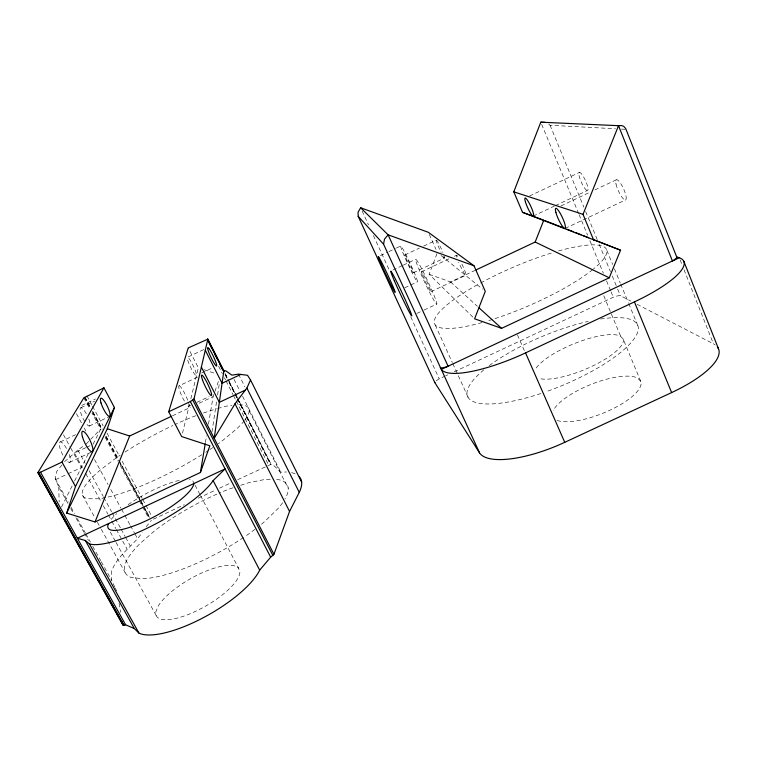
<?xml version="1.0" encoding="UTF-8"?>
<svg xmlns="http://www.w3.org/2000/svg" width="757" height="757" viewBox="0 0 757 757"><rect width="100%" height="100%" fill="white"/><g stroke="black" fill="none" stroke-linecap="round" stroke-linejoin="round"><path stroke-width="0.57" stroke-dasharray="3.79 2.84" d="M114.78 587.053L111.525 580.136L111.724 570.892C117.609 554.796 133.185 546.052 142.307 532.445M211.96 431.916L216.71 400.708M217.59 394.936L219.53 382.219M205.412 442.618L206.557 435.729M208.478 424.232L213.086 396.659L214.591 392.381M67.912 503.396L58.762 486.921L55.157 478.575L56.68 471.497L62.405 464.391M182.503 433.146L189.458 404.493M190.849 398.769L198.362 367.826L188.209 347.936M214.96 391.312L218.707 380.629M472.917 317.155L429.153 274.299L436.978 253.642M61.506 507.105L74.072 482.077M74.593 481.026L88.815 452.705M93.045 444.274L100.662 429.096L91.985 412.962M146.177 526.711L151.428 520.371M86.08 444.085L100.662 429.096M64.563 461.723L77.876 450.037L84.254 445.409M380.411 255.629L387.858 252.1M388.928 251.598L395.315 248.57M396.375 248.069L400.633 246.053M81.737 405.459L95.514 398.948M203.661 349.602L187.405 357.285A10.163 1.505 64.3 0 1 187.859 357.342L188.588 358.004A10.163 1.505 64.3 0 1 195.798 372.056L196.271 373.731A10.163 1.505 64.3 0 1 192.505 370.911A10.163 1.505 64.3 0 1 187.244 357.862M80.904 407.701L94.71 401.172M404.863 254.986L419.492 248.069M423.674 246.091L436.212 240.158A9.907 0.88 65.1 0 0 441.132 252.488M529.559 196.025L579.55 172.378M392.874 270.06L402.26 265.631M403.301 265.139L415.811 259.225M413.294 272.794L444.671 257.976M533.174 216.124L554.389 206.103M555.458 205.601L587.281 190.575A9.945 2.233 65.5 0 0 583.704 177.1A9.945 2.233 65.5 0 0 579.332 176.76A9.945 2.233 65.5 0 0 587.281 190.575M89.326 426.04L109.519 416.501M201.665 373.002L212.348 367.959M60.323 441.899L75.643 434.669M184.396 401.04A11.327 1.864 64.5 0 1 179.163 385.758L197.709 377.014M421.507 271.801L450.141 258.279M454.38 256.273L456.499 255.27M560.946 205.951L590.668 191.918M594.907 189.912L616.141 179.892M404.74 287.783L417.533 281.746M85.815 447.68L74.451 453.036L82.381 467.514M86.847 447.198L89.951 445.731M429.153 274.299L450.547 281.935L474.876 270.467M430.922 291.691L465.962 275.17M565.195 228.377L625.765 199.82M69.512 462.404L92.013 451.787M188.597 406.254L190.66 405.288M196.839 402.374L209.197 396.545M172.435 415.83L190.622 407.247M199.176 403.216L213.086 396.659M55.611 479.626L66.957 474.279M67.988 473.797L81.396 467.476L70.77 448.068M416.842 313.445L423.068 310.512M424.109 310.02L436.562 304.153A24.82 1.628 64.9 0 0 423.229 271.791A24.82 1.628 64.9 0 0 418.914 269.18A24.82 1.628 64.9 0 0 436.562 304.153M436.183 380.894A7.882 2.12 -24.4 0 1 439.24 378.841L444.577 376.343M445.646 375.841L447.784 374.838M454.191 371.829L613.302 297.227A8.119 2.091 -22 0 1 620.362 295.646L630.818 301.059M153.349 519.217L184.32 504.701M198.202 498.191L215.291 490.186M219.558 488.18L231.311 482.673M237.717 479.673L270.552 464.533L273.362 465.139L280.819 472.15L286.525 471.99M195.883 415.716L192.638 416.889A93.754 20.43 -27.8 0 0 174.971 424.554M203.463 412.972L216.54 408.78M233.099 487.763L229.854 488.823A92.165 26.609 -28.5 0 0 219.066 493.167M240.669 485.294L248.126 482.862L264.07 479.616L271.763 479.465M217.666 408.487L226.665 406.093L232.002 405.478M548.73 124.12L550.055 125.246L615.498 128.775M621.336 129.097L626.011 129.343M203.917 369.69L215.026 373.419M637.091 304.305L713.435 343.82A75.7 24.451 -20.9 0 1 715.128 344.842M441.009 255.478L482.569 289.165M450.547 281.935L477.374 306.32M557.038 420.372A47.454 15.604 -21.8 0 0 609.754 410.285A47.454 15.604 -21.8 0 0 640.753 381.377L623.058 338.824L620.229 336.061A47.89 13.976 -22.3 0 0 575.273 343.214A47.89 13.976 -22.3 0 0 535.171 369.671M640.753 381.377L637.773 378.207A47.454 15.604 -21.8 0 0 592.58 383.78A47.454 15.604 -21.8 0 0 553.159 410.767M70.779 508.553L73.637 513.7M75.927 517.816L83.932 532.237M84.5 533.269L88.503 540.479M55.157 478.575L68.253 502.175M71.101 507.304L74.517 513.454M77.365 518.583L85.333 532.947M85.901 533.978L90.462 542.182M92.733 546.289L100.709 560.644M101.277 561.675L111.525 580.136M82.56 495.305L95.032 517.939M97.303 522.056L100.709 528.235M101.277 529.266L125.094 572.491M110.361 532.086L115.471 541.387M116.039 542.419L156.349 615.81M85.778 473.712L101.059 501.617M103.321 505.752L107.844 514.022M108.412 515.053L111.241 520.22M111.809 521.251L115.774 528.49M116.341 529.522L127.091 549.156M63.493 434.792L70.212 447.046M77.876 450.037L85.181 463.416M89.118 470.617L103.179 496.337M103.737 497.358L111.61 511.77M112.168 512.792L120.609 528.225M121.167 529.257L125.104 536.458M125.662 537.489L130.166 545.712M76.457 413.691L81.993 423.882M84.197 427.96L85.863 431.017M94.511 459.584L108.005 484.385M110.815 489.552L120.931 508.146M121.489 509.177L124.299 514.344M124.867 515.375L129.92 524.677M130.488 525.708L134.415 532.937M134.983 533.978L137.793 539.145M86.97 395.845L91.994 405.175M92.553 406.216L103.151 425.907M107.049 433.165L119.322 455.979M122.114 461.155L142.193 498.484M142.751 499.516L151.674 516.104M84.945 396.952L90.537 407.323M92.77 411.477L102.261 429.105M106.179 436.363L118.471 459.187M119.029 460.218L140.253 499.629M140.811 500.67L143.045 504.815M143.603 505.856L149.754 517.258M84.67 397.132L90.263 407.512M92.496 411.657L101.996 429.295M105.904 436.552L118.206 459.376M120.439 463.521L139.998 499.828M140.556 500.869L142.789 505.014M145.032 509.168L149.498 517.466M84.424 397.302L90.017 407.682M92.818 412.868L101.76 429.474M105.677 436.732L118.527 460.597M119.086 461.638L143.13 506.253M143.688 507.285L149.28 517.665M105.147 437.395L118.016 461.259M120.249 465.413L138.72 499.658M139.279 500.689L142.079 505.875M142.638 506.916L148.788 518.327M83.847 397.841L89.818 408.931M194.54 484.187L192.903 481.074A48.505 12.084 -28.6 0 0 189.354 479.531M195.079 485.228L199.98 494.576M200.529 495.608L238.663 568.28L239.865 572.264A47.559 15.651 -29.7 0 1 195.353 611.438A47.559 15.651 -29.7 0 1 155.98 611.353L158.45 605.676A47.559 15.651 -29.7 0 1 200.283 573.664A47.559 15.651 -29.7 0 1 238.663 568.28M234.036 379.371L239.884 390.962M242.543 396.242L280.819 472.15M249.167 410.871L288.237 488.331M225.416 373.958L228.586 380.222M229.116 381.263L235.976 394.842M236.506 395.883L238.616 400.056M239.136 401.106L271.337 464.789M225.141 373.844L227.27 378.055M227.8 379.115L234.736 392.817M235.266 393.877L237.395 398.097M237.935 399.147L270.978 464.524M224.952 373.863L227.081 378.074M229.22 382.294L234.547 392.836M235.077 393.886L237.206 398.106M237.745 399.157L270.779 464.514M225.264 374.961L226.863 378.122M228.993 382.332L236.988 398.144M237.518 399.194L270.552 464.533M218.603 366.18L222.331 373.551M224.46 377.762L225.529 379.872M226.059 380.922L232.986 394.615M233.516 395.665L235.654 399.876M236.184 400.926L268.688 465.158M238.493 374.128L244.842 386.751M115.244 588.038L116.644 590.999M362.101 210.966L368.489 224.867M373.4 235.559L389.126 269.776M410.739 316.823L439.24 378.841M435.247 325.018L452.336 362.565M452.818 363.634L468.441 397.964M429.285 234.424L435.966 249.356M517.476 334.944L524.459 350.898M603.783 295.75L610.937 312.944M611.382 314.023L620.787 336.6M541.7 124.366L578.632 213.512M579.077 214.6L587.631 235.257M589.883 240.688L603.395 273.305M606.546 280.913L610.606 290.697M611.05 291.786L613.302 297.227M606.849 250.378L612.65 264.486M614.438 268.82L620.238 282.929M620.693 284.017L628.282 302.459M628.726 303.548L638.104 326.333M550.055 125.246L583.855 207.172M585.663 211.544L597.377 239.941M599.184 244.312L610.445 271.612M612.252 275.983L617.21 288.001M617.655 289.089L620.362 295.646M680.146 259.935L682.303 265.385M684.035 269.738L713.435 343.82M119.048 603.272L120.6 612.309M58.762 486.921L59.16 501.995M238.871 404.683A93.754 20.43 -27.8 0 1 244.946 419.917M244.341 420.703A93.754 20.43 -27.8 0 1 237.083 428.49L222.681 440.489A93.754 20.43 -27.8 0 1 218.338 443.678M212.726 447.605A93.754 20.43 -27.8 0 1 209.784 449.582M208.79 450.245A93.754 20.43 -27.8 0 1 205.762 452.222M201.816 454.73A93.754 20.43 -27.8 0 1 106.68 497.368M105.592 497.604A93.754 20.43 -27.8 0 1 98.628 498.797L87.68 498.74A93.754 20.43 -27.8 0 1 100.577 469.804L115.461 458.468A93.754 20.43 -27.8 0 1 120.126 455.26M125.037 452.024A93.754 20.43 -27.8 0 1 172.87 425.538M111.213 519.406A48.505 12.084 -28.6 0 1 116.805 513.587M128.132 504.673A48.505 12.084 -28.6 0 1 181.197 480.004M291.54 472.623A107.333 31.018 -28.5 0 1 295.826 474.147M276.655 479.37A92.165 26.609 -28.5 0 1 284.992 499.024M282.626 502.714A92.165 26.609 -28.5 0 1 277.895 508.676L264.411 521.772A92.165 26.609 -28.5 0 1 260.294 525.178M254.948 529.351A92.165 26.609 -28.5 0 1 244.492 536.836M243.565 537.461A92.165 26.609 -28.5 0 1 142.43 578.755L130.942 577.354A92.165 26.609 -28.5 0 1 140.461 543.138L154.523 530.922A92.165 26.609 -28.5 0 1 217.969 493.64M188.692 403.311A11.327 1.864 64.5 0 1 186.913 404.844M179.163 385.758A11.327 1.864 64.5 0 1 188.058 401.219M88.758 418.99A10.134 2.526 64 0 1 86.203 423.57M84.898 421.706A10.134 2.526 64 0 1 80.176 408.496A10.134 2.526 64 0 1 86.601 414.278M69.256 454.455A11.289 3.142 64.2 0 1 65.831 459.679M62.888 455.146A11.289 3.142 64.2 0 1 59.595 442.343A11.289 3.142 64.2 0 1 66.9 449.204M558.505 250.955A93.707 20.761 -23.4 0 1 593.516 268.953M592.693 269.615A93.707 20.761 -23.4 0 1 493.498 319.104M492.476 319.426A93.707 20.761 -23.4 0 1 486.581 321.242M481.972 322.567A93.707 20.761 -23.4 0 1 434.196 322.264A93.707 20.761 -23.4 0 1 479.645 283.544M480.733 282.948A93.707 20.761 -23.4 0 1 553.083 252.535M444.331 256.216A9.907 0.88 65.1 0 1 443.129 256.159M436.458 240.13A9.907 0.88 65.1 0 1 442.93 252.516M461.893 264.032A11.043 1.088 65 0 1 465.716 275.179A11.043 1.088 65 0 1 458.657 262.102M456.831 257.229A11.043 1.088 65 0 1 458.326 257.304M623.058 338.824A47.89 13.976 -22.3 0 1 591.208 366.681A47.89 13.976 -22.3 0 1 538.606 378.282M600.575 319.019A92.231 26.495 -22.7 0 1 633.439 339.723A92.231 26.495 -22.7 0 1 545.277 392.003M540.914 393.498A92.231 26.495 -22.7 0 1 483.903 369.804M489.287 365.593A92.231 26.495 -22.7 0 1 588.217 321.394M616.009 184.055A11.09 2.782 65.3 0 0 625.027 199.943A11.09 2.782 65.3 0 0 621.885 185.512A11.09 2.782 65.3 0 0 616.009 184.055M405.97 258.279A9.898 0.577 65 0 0 413.104 272.747A9.898 0.577 65 0 0 408.155 260.616A9.898 0.577 65 0 0 405.97 258.279M422.633 275.349A11.033 0.719 64.9 0 0 430.667 291.587A11.033 0.719 64.9 0 0 425.349 278.264A11.033 0.719 64.9 0 0 422.633 275.349M402.819 252.516A19.824 1.164 65 0 0 417.135 281.604A19.824 1.164 65 0 0 407.313 257.465A19.824 1.164 65 0 0 402.819 252.516"/><path stroke-width="1.14" d="M223.835 370.826L214.222 438.312L235.011 403.765L246.877 388.086L250.529 379.976L247.53 375.302L238.493 374.128L231.907 375.15L225.718 370.807L223.835 370.826L207.844 339.164L188.209 347.936L168.707 411.751L181.671 436.581L209.85 445.788L200.416 472.491L95.032 521.961L66.673 513.085L75.501 486.552L114.43 407.484L103.946 387.821L83.847 397.841L37.85 472.642L122.738 624.733L123.4 625.396L125.596 624.78L134.311 628.537L138.995 633.155A72.54 23.893 -29.7 0 0 202.516 618.119A72.54 23.893 -29.7 0 0 259.689 570.135L270.665 557.171L273.939 554.256L289.562 511.429L299.261 492.372A107.333 31.018 -28.5 0 0 299.337 476.768M200.416 472.491L205.213 443.772M168.707 411.751L190.338 401.551L193.972 399.015L207.844 339.164M66.673 513.085L107.314 428.746L114.43 407.484M717.314 346.838A75.7 24.451 -20.9 0 1 671.62 392.58L564.741 442.325A74.12 24.754 -22.7 0 1 479.55 452.866L434.84 382.635L358.193 216.322L358.042 212.31L360.625 207.759L428.33 232.295L473.996 265.773L485.284 291.36L474.601 318.801L501.598 328.349L609.253 277.8L620.541 250.188L522.519 212.329L513.795 191.843L540.791 122.199L544.841 122.312M475.935 269.965L535.171 242.032L543.791 220.183L522.519 212.329M593.743 240.291L583.022 214.354L618.516 125.681L621.79 125.586L623.834 126.428L625.717 128.633L676.663 256.831L679.284 257.758A77.082 19.256 -22.1 0 1 634.423 301.892L525.547 352.894A75.492 19.493 -23.4 0 1 441.312 369.397L383.553 244.161L358.193 216.322M95.032 521.961L129.646 436.004L171.366 416.331M37.85 472.642L40.528 472.198L61.998 462.073L103.946 387.821M108.705 523.522L108.213 524.317A48.505 12.084 -28.6 0 0 146.356 520.674A48.505 12.084 -28.6 0 0 193.66 484.234L193.537 483.714M89.402 543.876A73.978 18.442 -28.6 0 0 152.592 525.509A73.978 18.442 -28.6 0 0 213.114 480.591L225.103 468.905L77.346 538.236L85.371 540.507L89.402 543.876L138.995 633.155M240.811 374.431L222.056 383.279L205.289 350.207M245.382 390.063L219.341 402.327L201.371 367.079M679.284 257.758L441.312 369.397L479.55 452.866M540.791 122.199L618.516 125.681L672.434 260.966A10.456 2.517 -21.4 0 0 676.663 256.831M513.795 191.843L583.022 214.354M107.314 428.746L129.646 436.004M473.996 265.773L388.114 234.831L360.625 207.759M544.889 220.609L563.53 227.895M566.813 229.182L573.399 231.756M575.585 232.607L581.073 234.755M583.259 235.616L588.747 237.755M593.128 239.467L620.541 250.188M535.171 242.032L609.253 277.8M479.105 307.9L501.598 328.349M40.528 472.198L125.596 624.78M38.929 472.841L124.006 625.329M38.616 472.936L123.684 625.386M38.342 472.993L123.4 625.396M85.371 540.507L134.311 628.537M61.998 462.073L75.501 486.552M213.114 480.591L259.689 570.135M193.972 399.015L273.939 554.256M192.817 400.131L272.993 555.676M190.338 401.551L270.665 557.171M235.011 403.765L289.562 511.429M207.55 339.041L224.072 371.734M207.901 340.13L223.353 370.703M209.282 343.347L211.941 348.617M214.61 353.879L217.268 359.149M219.937 364.42L222.596 369.69M246.877 388.086L299.261 492.372M250.529 379.976L301.636 482.058M525.547 352.894L564.741 442.325M634.423 301.892L671.62 392.58M683.836 261.316L718.459 348.712M122.151 621.346L122.738 624.733M383.553 244.161L384.518 239.117L388.114 234.831L448.068 366.227A10.011 2.583 -24.3 0 1 440.195 367.779M434.84 382.635A7.882 2.12 -24.4 0 1 434.915 382.389M208.818 348.438L208.137 347.747A10.172 1.306 64.4 0 0 211.78 358.998A10.172 1.306 64.4 0 0 216.483 364.183L215.972 362.518A10.172 1.306 64.4 0 0 208.818 348.438M101.022 402.961A10.134 2.328 64.1 0 0 109.519 416.501A10.134 2.328 64.1 0 0 105.289 402.535A10.134 2.328 64.1 0 0 101.022 402.961M82.418 436.704A11.289 2.896 64.3 0 0 92.013 451.787A11.289 2.896 64.3 0 0 87.698 436.136A11.289 2.896 64.3 0 0 82.418 436.704M202.535 380.052A11.336 1.628 64.5 0 0 211.26 395.57A11.336 1.628 64.5 0 0 205.772 380.326A11.336 1.628 64.5 0 0 202.535 380.052M525.509 202.204A9.926 1.713 65.3 0 0 533.174 216.124A9.926 1.713 65.3 0 0 529.086 202.914A9.926 1.713 65.3 0 0 525.509 202.204M555.893 212.433A11.071 2.139 65.2 0 0 564.608 228.434A11.071 2.139 65.2 0 0 560.786 214.345A11.071 2.139 65.2 0 0 555.893 212.433M380.724 262.963A19.814 0.738 64.9 0 0 394.842 292.126A19.814 0.738 64.9 0 0 384.575 268.224A19.814 0.738 64.9 0 0 380.724 262.963M394.359 280.781A24.811 1.041 64.9 0 0 411.647 315.896A24.811 1.041 64.9 0 0 397.756 283.818A24.811 1.041 64.9 0 0 394.359 280.781"/></g></svg>
